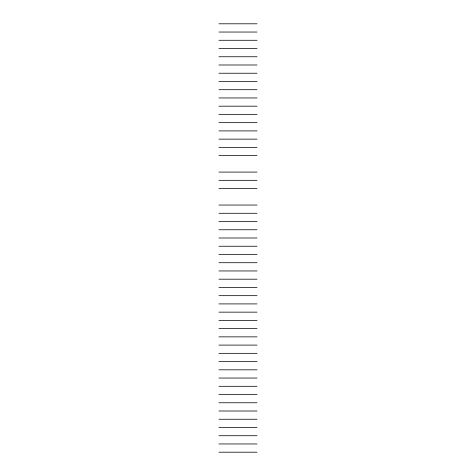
<?xml version="1.0" encoding="UTF-8"?>
<svg xmlns="http://www.w3.org/2000/svg" width="476" height="476" viewBox="0 0 476 476"><rect width="100%" height="100%" fill="white"/><g stroke="black" fill="none" stroke-linecap="round" stroke-linejoin="round"><path stroke-width="0.71" d="M218.96 23.8L257.04 23.8M218.96 32.041L257.04 32.041M218.96 40.276L257.04 40.276M218.96 48.516L257.04 48.516M218.96 56.751L257.04 56.751M218.96 64.992L257.04 64.992M218.96 73.233L257.04 73.233M218.96 81.467L257.04 81.467M218.96 89.708L257.04 89.708M218.96 97.949L257.04 97.949M218.96 106.184L257.04 106.184M218.96 114.424L257.04 114.424M218.96 122.659L257.04 122.659M218.96 130.9L257.04 130.9M218.96 139.141L257.04 139.141M218.96 147.376L257.04 147.376M218.96 155.616L257.04 155.616M218.96 172.092L257.04 172.092M218.96 180.333L257.04 180.333M218.96 188.567L257.04 188.567M218.96 205.049L257.04 205.049M218.96 213.284L257.04 213.284M218.96 221.524L257.04 221.524M218.96 229.759L257.04 229.759M218.96 238L257.04 238M218.96 246.241L257.04 246.241M218.96 254.476L257.04 254.476M218.96 262.716L257.04 262.716M218.96 270.951L257.04 270.951M218.96 279.192L257.04 279.192M218.96 287.433L257.04 287.433M218.96 295.667L257.04 295.667M218.96 303.908L257.04 303.908M218.96 312.149L257.04 312.149M218.96 320.384L257.04 320.384M218.96 328.624L257.04 328.624M218.96 336.859L257.04 336.859M218.96 345.1L257.04 345.1M218.96 353.341L257.04 353.341M218.96 361.576L257.04 361.576M218.96 369.816L257.04 369.816M218.96 378.051L257.04 378.051M218.96 386.292L257.04 386.292M218.96 394.533L257.04 394.533M218.96 402.767L257.04 402.767M218.96 411.008L257.04 411.008M218.96 419.249L257.04 419.249M218.96 427.484L257.04 427.484M218.96 435.724L257.04 435.724M218.96 443.959L257.04 443.959M218.96 452.2L257.04 452.2"/></g></svg>
